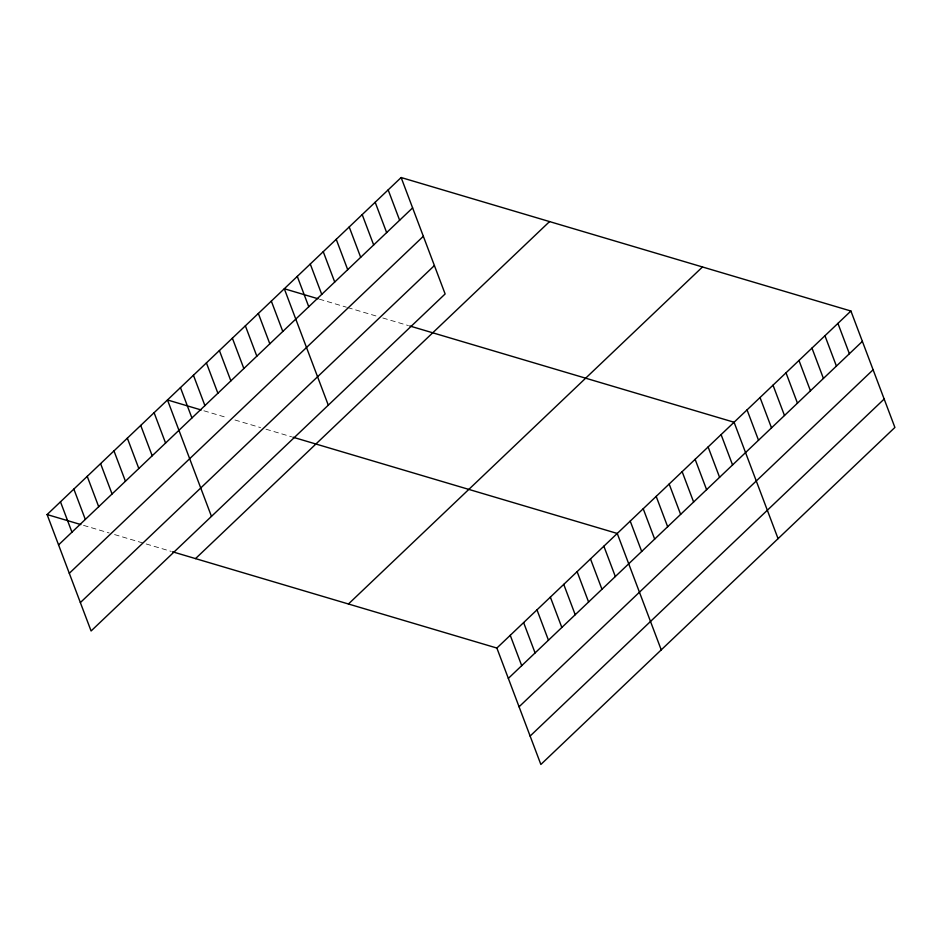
<?xml version="1.0" encoding="UTF-8"?>
<svg xmlns="http://www.w3.org/2000/svg" width="942" height="942" viewBox="0 0 942 942"><rect width="100%" height="100%" fill="white"/><g stroke="black" fill="none" stroke-linecap="round" stroke-linejoin="round"><path stroke-width="0.71" stroke-dasharray="4.71 3.53" d="M319.385 299.167L346.373 307.174M347.728 307.575L377.412 316.382M382.805 317.984L408.439 325.591M203.908 410.783L226.845 417.589M234.935 419.991L260.581 427.597M265.974 429.199L291.608 436.805M83.532 525.365L109.166 532.972M114.571 534.573L171.232 551.4"/><path stroke-width="1.41" d="M401.139 177.532L445.13 293.951L91.091 630.975L47.1 514.556L401.139 177.532L850.909 311.025L894.9 427.444L540.861 764.468L496.87 648.049L172.586 551.8M58.569 544.9L412.608 207.888M69.296 573.301L423.347 236.289M80.364 602.574L434.403 265.55M195.524 558.606L549.563 221.582M348.446 603.987L702.485 266.975M496.87 648.049L850.909 311.025M508.339 678.393L862.377 341.369M519.066 706.794L873.104 369.782M530.122 736.055L884.161 399.043M318.043 298.767L284.307 288.747L328.299 405.178M409.794 325.991L734.077 422.24L778.068 538.659M201.211 409.982L167.476 399.961L211.467 516.393M292.962 437.206L617.245 533.455L661.237 649.874M47.1 514.556L80.835 524.564M837.921 323.389L849.39 353.733M824.945 335.741L836.414 366.085M811.969 348.093L823.426 378.448M798.981 360.456L810.45 390.8M786.005 372.808L797.462 403.164M773.017 385.172L784.486 415.516M760.041 397.524L771.51 427.88M747.053 409.888L758.522 440.232M721.089 434.603L732.558 464.948M708.113 446.955L719.582 477.3M695.125 459.319L706.594 489.663M682.149 471.671L693.618 502.015M669.161 484.023L680.63 514.379M656.185 496.387L667.654 526.731M643.209 508.739L654.666 539.095M630.222 521.103L641.69 551.447M603.869 546.195L615.338 576.539M590.493 558.924L601.962 589.268M577.116 571.653L588.585 601.997M563.74 584.381L575.209 614.726M550.363 597.122L561.832 627.466M388.163 189.895L399.632 220.24M536.987 609.851L548.456 640.195M375.175 202.247L386.644 232.592M523.622 622.58L535.08 652.924M362.199 214.611L373.668 244.955M510.246 635.308L521.703 665.653M349.211 226.963L360.68 257.307M336.235 239.327L347.704 269.671M323.247 251.679L334.716 282.023M310.271 264.031L321.74 294.387M297.283 276.395L308.752 306.739M271.331 301.11L282.788 331.454M258.344 313.462L269.812 343.806M245.367 325.826L256.825 356.17M232.38 338.178L243.848 368.522M219.404 350.542L230.872 380.886M206.416 362.894L217.885 393.238M193.44 375.257L204.909 405.602M180.452 387.609L191.921 417.954M154.099 412.702L165.568 443.046M140.723 425.431L152.192 455.775M127.347 438.16L138.815 468.504M113.97 450.888L125.439 481.244M100.594 463.629L112.063 493.973M87.229 476.358L98.686 506.702M73.853 489.086L85.322 519.431M60.476 501.815L71.945 532.171"/></g></svg>
